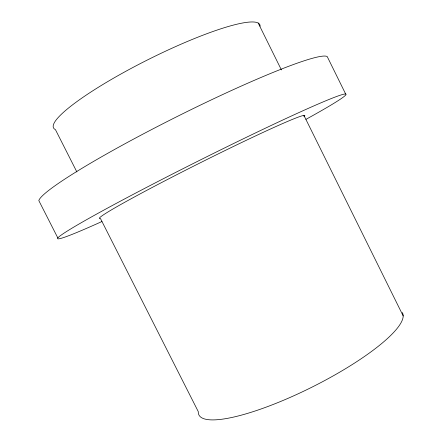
<?xml version="1.0" encoding="UTF-8"?>
<svg xmlns="http://www.w3.org/2000/svg" width="442" height="442" viewBox="0 0 442 442"><rect width="100%" height="100%" fill="white"/><g stroke="black" fill="none" stroke-linecap="round" stroke-linejoin="round"><path stroke-width="0.66" d="M57.825 237.934L38.819 200.596A161.579 14.404 -26.6 0 1 178.712 115.749A161.579 14.404 -26.6 0 1 327.218 56.582L345.644 93.986M76.875 171.966L55.41 129.583A115.345 18.674 -26.6 0 1 146.197 60.587A115.345 18.674 -26.6 0 1 260.117 26.233M258.2 23.045L281.405 69.919M303.919 115.406L403.181 315.925M402.286 312.549A113.854 25.769 -26.6 0 1 306.836 389.678A113.854 25.769 -26.6 0 1 198.281 411.651L100.45 218.508A114.876 4.536 -26.6 0 1 201.292 162.291A114.876 4.536 -26.6 0 1 303.93 116.732M101.947 221.519A161.308 6.431 -26.6 0 1 97.676 213.492A161.308 6.431 -26.6 0 1 301.637 111.345A161.308 6.431 -26.6 0 1 305.969 119.346"/></g></svg>
